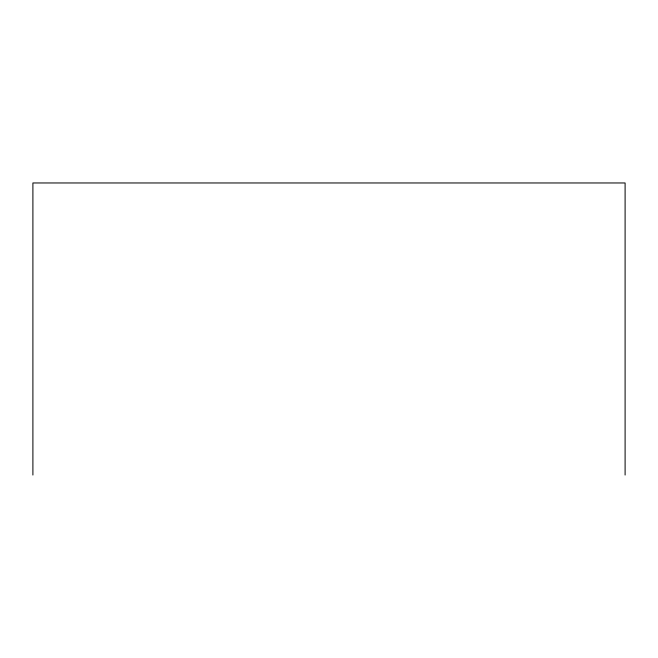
<?xml version="1.0" encoding="UTF-8"?>
<svg xmlns="http://www.w3.org/2000/svg" width="658" height="658" viewBox="0 0 658 658"><rect width="100%" height="100%" fill="white"/><g stroke="black" fill="none" stroke-linecap="round" stroke-linejoin="round"><path stroke-width="0.99" d="M625.1 475.035L625.1 182.965L32.9 182.965L32.9 475.035"/></g></svg>
